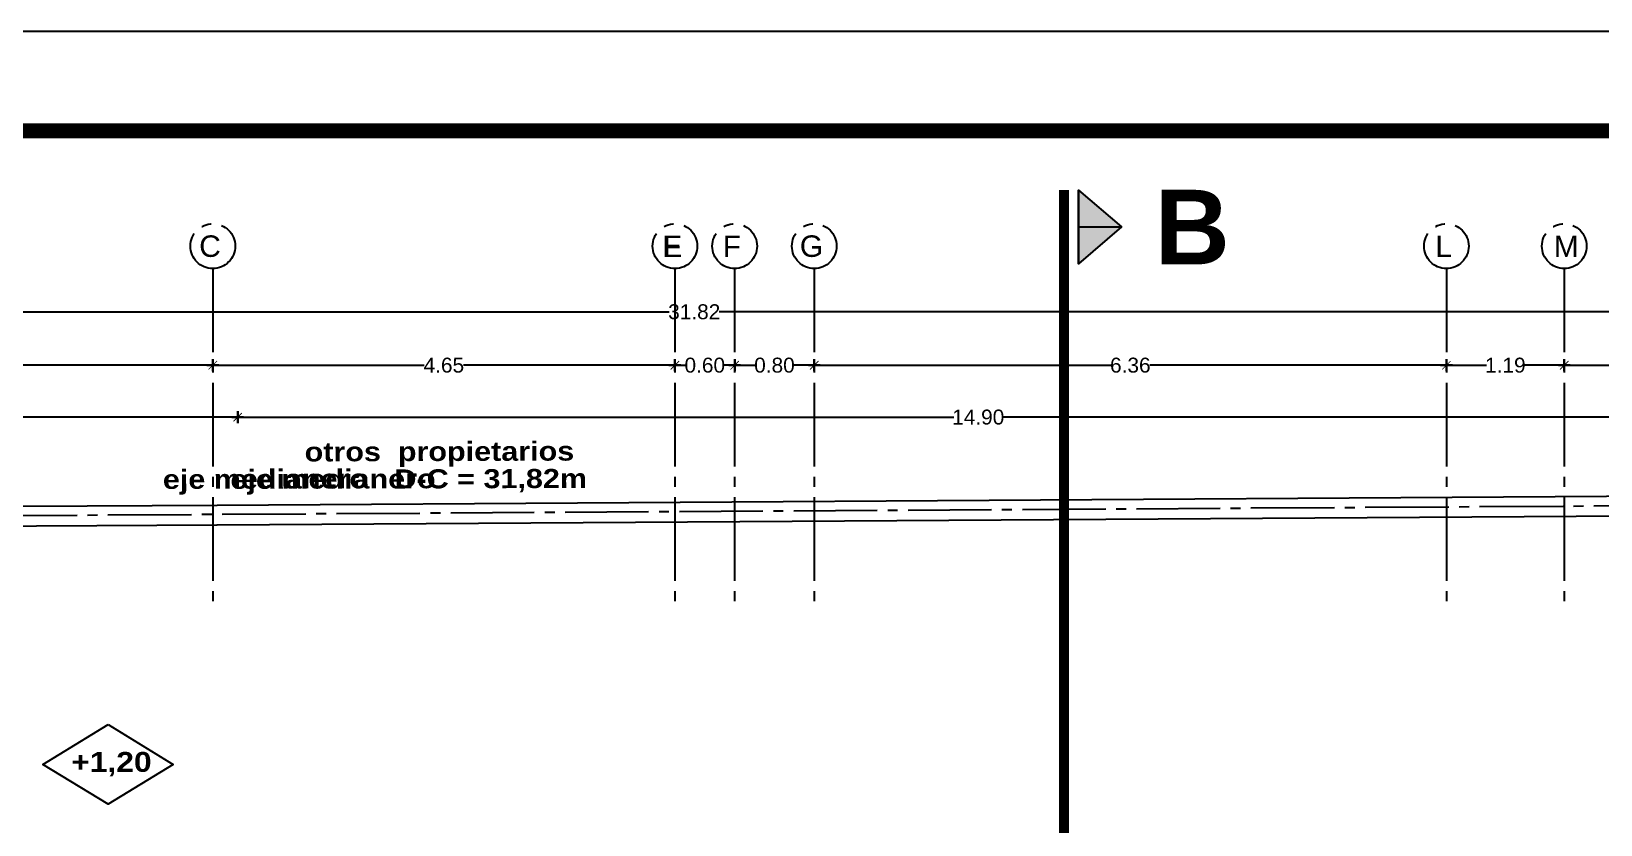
# Model space of a CAD drawing. Header units: millimetres. Extents: x 1217 to 2428, y 234 to 644.
# Drawn here: x 2356.86 to 2372.65, y 376.47 to 384.44 of the extents above; entities that cross this region are included whole.
import ezdxf

# ---------------------------------------------------------------- set-up
doc = ezdxf.new("R2010")
doc.units = ezdxf.units.MM
doc.linetypes.add('ACAD_ISO04W100', pattern=[30, 24, -3, 0, -3])
doc.linetypes.add('DASHDOTX2', pattern=[0.84, 0.4, -0.2, 0.04, -0.2])
doc.layers.get('0').update_dxf_attribs({"lineweight": 5})
for name, color, linetype in [('0.1', 251, 'Continuous'), ('COTAS', 252, 'Continuous'), ('Ejes', 8, 'Continuous'), ('MURO', 5, 'Continuous'), ('Texto', 1, 'Continuous'), ('Textos', 2, 'Continuous')]:
    doc.layers.add(name, color=color, linetype=linetype)
doc.styles.add('DIM000', font='')
doc.styles.add('INTERARQ', font='arial.ttf')
doc.styles.get("Standard").update_dxf_attribs({"font": 'arial.ttf'})
doc.styles.get('DIM000').set_extended_font_data('Arial Black')
doc.dimstyles.new('ESCALA_1-50', dxfattribs={"dimtxt": 0.15, "dimasz": 0.06, "dimexe": 0.18, "dimexo": 0.0625, "dimgap": 0, "dimtad": 0, "dimtih": 1, "dimtoh": 1, "dimzin": 0, "dimdsep": 46, "dimtxsty": 'INTERARQ', "dimblk": 'DIMTICK', "dimcen": 0, "dimse1": 1, "dimse2": 1, "dimclrd": 256, "dimclre": 1, "dimclrt": 2, "dimadec": 0, "dimazin": 0, "dimtfac": 4.5, "dimtofl": 0, "dimtmove": 2, "dimatfit": 3, "dimldrblk": 'DIMTICK', "dimfxl": 1, "dimtolj": 1, "dimtzin": 0, "dimarcsym": 0})

# ---------------------------------------------------------------- blocks, each defined once
blk = doc.blocks.new('DIMTICK')
at = {"color": 1}
for p, q in [((-1, 0), (1, 0)), ((0, 1), (0, -1))]:
    blk.add_line(p, q, dxfattribs=at)
at = {"color": 3, "const_width": 0.141}
blk.add_lwpolyline([(0.71, 0.71), (-0.71, -0.71)], dxfattribs=at)
blk = doc.blocks.new('*D146')
at = {"layer": 'COTAS', "lineweight": -2, "ltscale": 3, "transparency": 16777216}
for p, q in [((2352.912, 380.562), (2355.697, 380.562)), ((2358.874, 380.562), (2356.088, 380.562))]:
    blk.add_line(p, q, dxfattribs=at)
at = {"layer": 'Defpoints', "color": 0, "ltscale": 3, "transparency": 16777216}
for p in [(2358.934, 380.562), (2358.934, 379.965), (2352.852, 379.814)]:
    blk.add_point(p, dxfattribs=at)
at = {"layer": 'COTAS', "lineweight": -2, "ltscale": 3, "transparency": 16777216, "xscale": 0.06, "yscale": 0.06, "zscale": 0.06, "rotation": 180}
blk.add_blockref('DIMTICK', (2352.852, 380.562), dxfattribs=at)
at = {"layer": 'COTAS', "lineweight": -2, "ltscale": 3, "transparency": 16777216, "xscale": 0.06, "yscale": 0.06, "zscale": 0.06}
blk.add_blockref('DIMTICK', (2358.934, 380.562), dxfattribs=at)
at = {"layer": 'COTAS', "color": 2, "ltscale": 3, "transparency": 16777216, "insert": (2355.893, 380.562), "char_height": 0.15, "attachment_point": 5, "style": 'INTERARQ'}
blk.add_mtext('\\A1;6.08', dxfattribs=at)
blk = doc.blocks.new('*D147')
at = {"layer": 'COTAS', "lineweight": -2, "ltscale": 3, "transparency": 16777216}
for p, q in [((2358.994, 380.562), (2366.138, 380.562)), ((2373.774, 380.562), (2366.63, 380.562))]:
    blk.add_line(p, q, dxfattribs=at)
at = {"layer": 'Defpoints', "color": 0, "ltscale": 3, "transparency": 16777216}
for p in [(2373.834, 380.562), (2358.934, 379.965, 0), (2373.834, 378.436, 0)]:
    blk.add_point(p, dxfattribs=at)
at = {"layer": 'COTAS', "lineweight": -2, "ltscale": 3, "transparency": 16777216, "xscale": 0.06, "yscale": 0.06, "zscale": 0.06, "rotation": 180}
blk.add_blockref('DIMTICK', (2358.934, 380.562), dxfattribs=at)
at = {"layer": 'COTAS', "lineweight": -2, "ltscale": 3, "transparency": 16777216, "xscale": 0.06, "yscale": 0.06, "zscale": 0.06}
blk.add_blockref('DIMTICK', (2373.834, 380.562), dxfattribs=at)
at = {"layer": 'COTAS', "color": 2, "ltscale": 3, "transparency": 16777216, "insert": (2366.384, 380.562), "char_height": 0.15, "attachment_point": 5, "style": 'INTERARQ'}
blk.add_mtext('\\A1;14.90', dxfattribs=at)
blk = doc.blocks.new('*D150')
at = {"layer": 'COTAS', "lineweight": -2, "ltscale": 3, "transparency": 16777216}
for p, q in [((2347.781, 381.084), (2352.957, 381.084)), ((2358.624, 381.084), (2353.448, 381.084))]:
    blk.add_line(p, q, dxfattribs=at)
at = {"layer": 'Defpoints', "color": 0, "ltscale": 3, "transparency": 16777216}
for p in [(2358.684, 381.084), (2347.721, 380.004, 0), (2358.684, 380.071, 0)]:
    blk.add_point(p, dxfattribs=at)
at = {"layer": 'COTAS', "lineweight": -2, "ltscale": 3, "transparency": 16777216, "xscale": 0.06, "yscale": 0.06, "zscale": 0.06, "rotation": 180}
blk.add_blockref('DIMTICK', (2347.721, 381.084), dxfattribs=at)
at = {"layer": 'COTAS', "lineweight": -2, "ltscale": 3, "transparency": 16777216, "xscale": 0.06, "yscale": 0.06, "zscale": 0.06}
blk.add_blockref('DIMTICK', (2358.684, 381.084), dxfattribs=at)
at = {"layer": 'COTAS', "color": 2, "ltscale": 3, "transparency": 16777216, "insert": (2353.203, 381.084), "char_height": 0.15, "attachment_point": 5, "style": 'INTERARQ'}
blk.add_mtext('\\A1;10.96', dxfattribs=at)
blk = doc.blocks.new('*D151')
at = {"layer": 'COTAS', "lineweight": -2, "ltscale": 3, "transparency": 16777216}
for p, q in [((2358.744, 381.084), (2360.81, 381.084)), ((2363.273, 381.084), (2361.207, 381.084))]:
    blk.add_line(p, q, dxfattribs=at)
at = {"layer": 'Defpoints', "color": 0, "ltscale": 3, "transparency": 16777216}
for p in [(2363.333, 381.084), (2363.333, 380.193, 0), (2358.684, 380.071, 0)]:
    blk.add_point(p, dxfattribs=at)
at = {"layer": 'COTAS', "lineweight": -2, "ltscale": 3, "transparency": 16777216, "xscale": 0.06, "yscale": 0.06, "zscale": 0.06, "rotation": 180}
blk.add_blockref('DIMTICK', (2358.684, 381.084), dxfattribs=at)
at = {"layer": 'COTAS', "lineweight": -2, "ltscale": 3, "transparency": 16777216, "xscale": 0.06, "yscale": 0.06, "zscale": 0.06}
blk.add_blockref('DIMTICK', (2363.333, 381.084), dxfattribs=at)
at = {"layer": 'COTAS', "color": 2, "ltscale": 3, "transparency": 16777216, "insert": (2361.008, 381.084), "char_height": 0.15, "attachment_point": 5, "style": 'INTERARQ'}
blk.add_mtext('\\A1;4.65', dxfattribs=at)
blk = doc.blocks.new('*D152')
at = {"layer": 'COTAS', "lineweight": -2, "ltscale": 3, "transparency": 16777216}
for p, q in [((2363.393, 381.084), (2363.439, 381.084)), ((2363.874, 381.084), (2363.828, 381.084))]:
    blk.add_line(p, q, dxfattribs=at)
at = {"layer": 'Defpoints', "color": 0, "ltscale": 3, "transparency": 16777216}
for p in [(2363.934, 381.084), (2363.333, 380.193, 0), (2363.934, 380.197, 0)]:
    blk.add_point(p, dxfattribs=at)
at = {"layer": 'COTAS', "lineweight": -2, "ltscale": 3, "transparency": 16777216, "xscale": 0.06, "yscale": 0.06, "zscale": 0.06, "rotation": 180}
blk.add_blockref('DIMTICK', (2363.333, 381.084), dxfattribs=at)
at = {"layer": 'COTAS', "lineweight": -2, "ltscale": 3, "transparency": 16777216, "xscale": 0.06, "yscale": 0.06, "zscale": 0.06}
blk.add_blockref('DIMTICK', (2363.934, 381.084), dxfattribs=at)
at = {"layer": 'COTAS', "color": 2, "ltscale": 3, "transparency": 16777216, "insert": (2363.633, 381.084), "char_height": 0.15, "attachment_point": 5, "style": 'INTERARQ'}
blk.add_mtext('\\A1;0.60', dxfattribs=at)
blk = doc.blocks.new('*D153')
at = {"layer": 'COTAS', "lineweight": -2, "ltscale": 3, "transparency": 16777216}
for p, q in [((2363.994, 381.084), (2364.139, 381.084)), ((2364.675, 381.084), (2364.529, 381.084))]:
    blk.add_line(p, q, dxfattribs=at)
at = {"layer": 'Defpoints', "color": 0, "ltscale": 3, "transparency": 16777216}
for p in [(2364.735, 381.084), (2363.934, 380.197, 0), (2364.735, 380.202, 0)]:
    blk.add_point(p, dxfattribs=at)
at = {"layer": 'COTAS', "lineweight": -2, "ltscale": 3, "transparency": 16777216, "xscale": 0.06, "yscale": 0.06, "zscale": 0.06, "rotation": 180}
blk.add_blockref('DIMTICK', (2363.934, 381.084), dxfattribs=at)
at = {"layer": 'COTAS', "lineweight": -2, "ltscale": 3, "transparency": 16777216, "xscale": 0.06, "yscale": 0.06, "zscale": 0.06}
blk.add_blockref('DIMTICK', (2364.735, 381.084), dxfattribs=at)
at = {"layer": 'COTAS', "color": 2, "ltscale": 3, "transparency": 16777216, "insert": (2364.334, 381.084), "char_height": 0.15, "attachment_point": 5, "style": 'INTERARQ'}
blk.add_mtext('\\A1;0.80', dxfattribs=at)
blk = doc.blocks.new('*D154')
at = {"layer": 'COTAS', "lineweight": -2, "ltscale": 3, "transparency": 16777216}
for p, q in [((2364.795, 381.084), (2367.719, 381.084)), ((2371.034, 381.084), (2368.109, 381.084))]:
    blk.add_line(p, q, dxfattribs=at)
at = {"layer": 'Defpoints', "color": 0, "ltscale": 3, "transparency": 16777216}
for p in [(2371.094, 381.084), (2371.094, 380.562), (2364.735, 380.202, 0)]:
    blk.add_point(p, dxfattribs=at)
at = {"layer": 'COTAS', "lineweight": -2, "ltscale": 3, "transparency": 16777216, "xscale": 0.06, "yscale": 0.06, "zscale": 0.06, "rotation": 180}
blk.add_blockref('DIMTICK', (2364.735, 381.084), dxfattribs=at)
at = {"layer": 'COTAS', "lineweight": -2, "ltscale": 3, "transparency": 16777216, "xscale": 0.06, "yscale": 0.06, "zscale": 0.06}
blk.add_blockref('DIMTICK', (2371.094, 381.084), dxfattribs=at)
at = {"layer": 'COTAS', "color": 2, "ltscale": 3, "transparency": 16777216, "insert": (2367.914, 381.084), "char_height": 0.15, "attachment_point": 5, "style": 'INTERARQ'}
blk.add_mtext('\\A1;6.36', dxfattribs=at)
blk = doc.blocks.new('*D155')
at = {"layer": 'COTAS', "lineweight": -2, "ltscale": 3, "transparency": 16777216}
for p, q in [((2371.154, 381.084), (2371.499, 381.084)), ((2372.22, 381.084), (2371.875, 381.084))]:
    blk.add_line(p, q, dxfattribs=at)
at = {"layer": 'Defpoints', "color": 0, "ltscale": 3, "transparency": 16777216}
for p in [(2372.28, 381.084), (2371.094, 380.562), (2372.28, 380.562)]:
    blk.add_point(p, dxfattribs=at)
at = {"layer": 'COTAS', "lineweight": -2, "ltscale": 3, "transparency": 16777216, "xscale": 0.06, "yscale": 0.06, "zscale": 0.06, "rotation": 180}
blk.add_blockref('DIMTICK', (2371.094, 381.084), dxfattribs=at)
at = {"layer": 'COTAS', "lineweight": -2, "ltscale": 3, "transparency": 16777216, "xscale": 0.06, "yscale": 0.06, "zscale": 0.06}
blk.add_blockref('DIMTICK', (2372.28, 381.084), dxfattribs=at)
at = {"layer": 'COTAS', "color": 2, "ltscale": 3, "transparency": 16777216, "insert": (2371.687, 381.084), "char_height": 0.15, "attachment_point": 5, "style": 'INTERARQ'}
blk.add_mtext('\\A1;1.19', dxfattribs=at)
blk = doc.blocks.new('*D156')
at = {"layer": 'COTAS', "lineweight": -2, "ltscale": 3, "transparency": 16777216}
for p, q in [((2372.34, 381.084), (2373.922, 381.084)), ((2375.893, 381.084), (2374.311, 381.084))]:
    blk.add_line(p, q, dxfattribs=at)
at = {"layer": 'Defpoints', "color": 0, "ltscale": 3, "transparency": 16777216}
for p in [(2375.953, 381.084), (2372.28, 380.562), (2375.953, 380.562)]:
    blk.add_point(p, dxfattribs=at)
at = {"layer": 'COTAS', "lineweight": -2, "ltscale": 3, "transparency": 16777216, "xscale": 0.06, "yscale": 0.06, "zscale": 0.06, "rotation": 180}
blk.add_blockref('DIMTICK', (2372.28, 381.084), dxfattribs=at)
at = {"layer": 'COTAS', "lineweight": -2, "ltscale": 3, "transparency": 16777216, "xscale": 0.06, "yscale": 0.06, "zscale": 0.06}
blk.add_blockref('DIMTICK', (2375.953, 381.084), dxfattribs=at)
at = {"layer": 'COTAS', "color": 2, "ltscale": 3, "transparency": 16777216, "insert": (2374.117, 381.084), "char_height": 0.15, "attachment_point": 5, "style": 'INTERARQ'}
blk.add_mtext('\\A1;3.67', dxfattribs=at)
blk = doc.blocks.new('*D158')
at = {"layer": 'COTAS', "lineweight": -2, "ltscale": 3, "transparency": 16777216}
for p, q in [((2347.678, 381.621), (2363.275, 381.621)), ((2379.376, 381.621), (2363.779, 381.621))]:
    blk.add_line(p, q, dxfattribs=at)
at = {"layer": 'Defpoints', "color": 0, "ltscale": 3, "transparency": 16777216}
for p in [(2379.436, 381.621), (2379.436, 380.296, 0), (2347.618, 380.104, 0)]:
    blk.add_point(p, dxfattribs=at)
at = {"layer": 'COTAS', "lineweight": -2, "ltscale": 3, "transparency": 16777216, "xscale": 0.06, "yscale": 0.06, "zscale": 0.06, "rotation": 180}
blk.add_blockref('DIMTICK', (2347.618, 381.621), dxfattribs=at)
at = {"layer": 'COTAS', "lineweight": -2, "ltscale": 3, "transparency": 16777216, "xscale": 0.06, "yscale": 0.06, "zscale": 0.06}
blk.add_blockref('DIMTICK', (2379.436, 381.621), dxfattribs=at)
at = {"layer": 'COTAS', "color": 2, "ltscale": 3, "transparency": 16777216, "insert": (2363.527, 381.621), "char_height": 0.15, "attachment_point": 5, "style": 'INTERARQ'}
blk.add_mtext('\\A1;31.82', dxfattribs=at)

msp = doc.modelspace()

# ---------------------------------------------------------------- hatches: boundary and pattern name
at = {"layer": '0.1', "ltscale": 3}
h = msp.add_hatch(color=256, dxfattribs=at)
h.dxf.hatch_style = 1
h.paths.add_polyline_path([(2367.82454, 382.47431), (2367.39411, 382.10297), (2367.39411, 382.47431)])
h.paths.add_polyline_path([(2367.82454, 382.47431), (2367.39411, 382.47431), (2367.39411, 382.84566)])

# ---------------------------------------------------------------- linework, layer by layer
at = {"layer": '0.1', "ltscale": 3, "elevation": 0}
msp.add_lwpolyline([(2338.46076, 332.44057), (2428.46076, 332.44057), (2428.46076, 384.44057), (2338.46076, 384.44057)], close=True, dxfattribs=at)
at = {"layer": '0.1', "ltscale": 3, "const_width": 0.15, "elevation": 0}
msp.add_lwpolyline([(2339.46076, 333.44057), (2427.46076, 333.44057), (2427.46076, 383.44057), (2339.46076, 383.44057)], close=True, dxfattribs=at)
at = {"layer": '0.1', "color": 1, "linetype": 'DASHDOTX2', "ltscale": 1.5, "const_width": 0.1, "elevation": 0}
msp.add_lwpolyline([(2367.24802, 373.81176), (2367.24802, 382.84566), (2367.24802, 382.84566)], dxfattribs=at)
at = {"layer": '0.1', "ltscale": 3, "elevation": 0}
msp.add_lwpolyline([(2367.39411, 382.84566), (2367.39411, 382.10297), (2367.39411, 382.47431), (2367.82454, 382.47431), (2367.39411, 382.10297), (2367.39411, 382.84566), (2367.82454, 382.47431)], dxfattribs=at)
at = {"layer": 'Ejes', "linetype": 'ACAD_ISO04W100', "ltscale": 0.035, "elevation": 0}
for points in [[(2358.68359, 382.05671), (2358.68359, 378.6153)], [(2363.33313, 382.05671), (2363.33313, 378.6153)], [(2363.93358, 382.05671), (2363.93358, 378.6153)], [(2364.73453, 382.05671), (2364.73453, 378.6153)], [(2371.09361, 382.05671), (2371.09361, 378.6153)], [(2372.27962, 382.05671), (2372.27962, 378.6153)], [(2344.97835, 379.50272), (2382.34027, 379.72869)]]:
    msp.add_lwpolyline(points, dxfattribs=at)
at = {"layer": 'Ejes', "linetype": 'ACAD_ISO04W100', "ltscale": 0.035}
for centre in [(2358.68359, 382.28169, 0), (2358.68359, 382.28168, 0), (2363.33313, 382.28168, 0), (2363.33313, 382.28168, 0), (2363.93359, 382.28168, 0), (2363.93359, 382.28168, 0), (2363.93358, 382.28168, 0), (2363.93358, 382.28168, 0), (2364.73453, 382.28168, 0), (2364.73453, 382.28168, 0), (2364.73453, 382.28168, 0), (2364.73453, 382.28168, 0), (2371.09361, 382.28168, 0), (2372.27962, 382.28168, 0)]:
    msp.add_circle(centre, 0.22498, dxfattribs=at)
at = {"layer": 'MURO', "color": 5, "elevation": 0}
for points in [[(2348.21908, 343.93864), (2348.0196, 343.93864), (2347.73943, 368.81979), (2347.73715, 369.02204), (2347.61806, 379.61869), (2358.72793, 379.67826), (2379.43592, 379.81113), (2379.82617, 341.52665)], [(2348.21908, 343.93864), (2347.93941, 368.82204), (2347.93714, 369.02429), (2347.82031, 379.41977), (2358.72911, 379.47827), (2358.72911, 379.47827), (2379.23796, 379.60985), (2379.62616, 341.52665)]]:
    msp.add_lwpolyline(points, dxfattribs=at)
at = {"layer": 'Textos', "color": 4}
msp.add_lwpolyline([(2357.62987, 377.47144), (2358.28479, 377.07029), (2357.62987, 376.66915), (2356.97494, 377.07029)], close=True, dxfattribs=at)

# ---------------------------------------------------------------- texts
at = {"layer": 'Ejes', "char_height": 0.216, "width": 0.344369, "attachment_point": 5}
for s, insert in [('C', (2358.65558, 382.27995, 0)), ('C', (2358.65558, 382.27994, 0)), ('E', (2363.30512, 382.27994, 0)), ('F', (2363.30513, 382.27994, 0)), ('F', (2363.90558, 382.27994, 0)), ('G', (2364.70652, 382.27994, 0)), ('L', (2371.0656, 382.27994, 0)), ('M', (2372.29973, 382.27994, 0))]:
    msp.add_mtext(s, dxfattribs=dict(at, insert=insert))
at = {"layer": 'Texto', "insert": (2368.53606, 382.47297, 0), "char_height": 0.75, "width": 2.965897, "attachment_point": 5}
msp.add_mtext('{\\fArial|b1|i0|c0|p34;B}', dxfattribs=at)
at = {"layer": 'Textos', "color": 7, "style": 'DIM000'}
for s, p in [('otros  propietarios', (2359.60762, 380.11665)), ('eje medianero', (2358.18148, 379.84043, 0)), ('eje medianero', (2358.86154, 379.84043)), ('D-C = 31,82m', (2360.51158, 379.84428, 0))]:
    msp.add_text(s, height=0.192, rotation=0.189481, dxfattribs=at).set_placement(p)
at = {"layer": 'Textos', "color": 4, "style": 'DIM000'}
msp.add_text('+1,20', height=0.2, dxfattribs=at).set_placement((2357.25918, 376.99568))

# ---------------------------------------------------------------- dimensions: what is measured, and where the dimension line sits
at = {"layer": 'COTAS', "ltscale": 3}
for base, p1, p2, picture, middle in [((2379.43592, 381.62113), (2347.61806, 380.10369, 0), (2379.43592, 380.29613, 0), '*D158', (2363.52699, 381.62113)), ((2358.68359, 381.08431), (2347.72141, 380.00431, 0), (2358.68359, 380.07062, 0), '*D150', (2353.2025, 381.08431)), ((2363.33313, 381.08431), (2358.68359, 380.07062, 0), (2363.33313, 380.19281, 0), '*D151', (2361.00836, 381.08431)), ((2363.93358, 381.08431), (2363.33313, 380.19281, 0), (2363.93358, 380.19666, 0), '*D152', (2363.63336, 381.08431)), ((2364.73453, 381.08431), (2363.93358, 380.19666, 0), (2364.73453, 380.2018, 0), '*D153', (2364.33406, 381.08431)), ((2371.09361, 381.08431), (2364.73453, 380.2018, 0), (2371.09361, 380.5622), '*D154', (2367.91407, 381.08431)), ((2372.27962, 381.08431), (2371.09361, 380.5622), (2372.27962, 380.5622), '*D155', (2371.68662, 381.08431)), ((2375.95341, 381.08431), (2372.27962, 380.5622), (2375.95341, 380.5622), '*D156', (2374.11651, 381.08431)), ((2358.93365, 380.5622, 0), (2352.85167, 379.81384, 0), (2358.93365, 379.96458, 0), '*D146', (2355.89266, 380.5622, 0)), ((2373.83413, 380.5622), (2358.93365, 379.96458, 0), (2373.83413, 378.43581, 0), '*D147', (2366.38389, 380.5622))]:
    dim = msp.add_linear_dim(base=base, p1=p1, p2=p2, dimstyle='ESCALA_1-50', dxfattribs=at)
    dim.commit()
    dim.dimension.update_dxf_attribs({"geometry": picture, "text_midpoint": middle})

doc.saveas('drawing.dxf')
